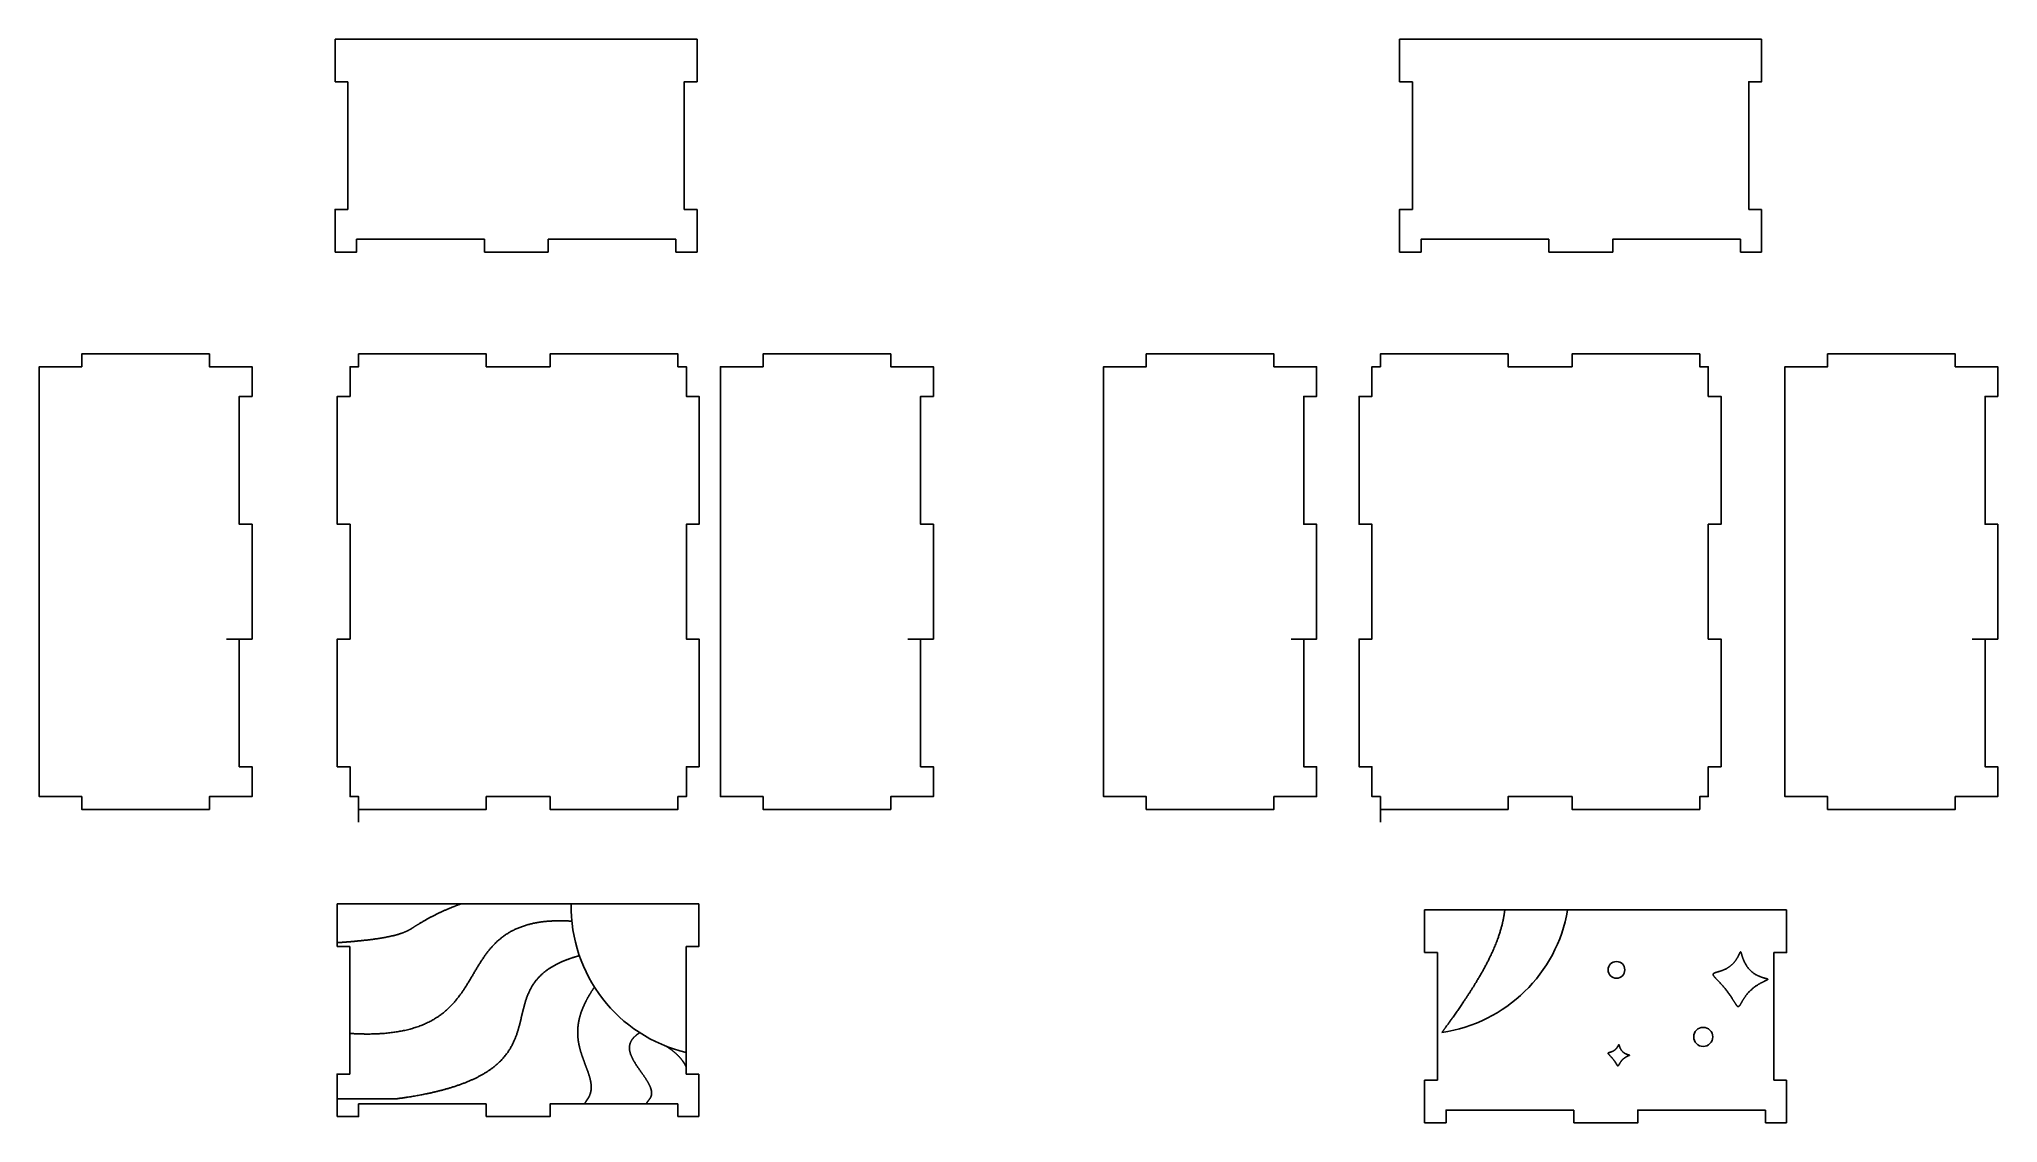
# Model space of a CAD drawing. Header units: millimetres. Extents: x -225 to 235, y -181 to 74.
import ezdxf

# ---------------------------------------------------------------- set-up
doc = ezdxf.new("R2010")
doc.units = ezdxf.units.MM
doc.layers.get('0').update_dxf_attribs({"linetype": 'CONTINUOUS'})

msp = doc.modelspace()

# ---------------------------------------------------------------- linework, layer by layer
for p, q in [((-155.49, 73.94), (-70.49, 73.94)), ((-155.49, 63.94), (-155.49, 73.94)), ((-155.49, 63.94), (-155.49, 73.94)), ((-155.49, 73.94), (-70.49, 73.94)), ((-155.49, 63.94), (-155.49, 73.94)), ((-155.49, 73.94), (-70.49, 73.94)), ((-155.49, 63.94), (-155.49, 73.94)), ((-155.49, 73.94), (-70.49, 73.94)), ((-70.49, 73.94), (-70.49, 63.94)), ((-70.49, 73.94), (-70.49, 63.94)), ((-70.49, 73.94), (-70.49, 63.94)), ((-70.49, 73.94), (-70.49, 63.94)), ((94.51, 63.94), (94.51, 73.94)), ((94.51, 63.94), (94.51, 73.94)), ((94.51, 63.94), (94.51, 73.94)), ((94.51, 63.94), (94.51, 73.94)), ((94.51, 73.94), (179.51, 73.94)), ((94.51, 73.94), (179.51, 73.94)), ((94.51, 73.94), (179.51, 73.94)), ((94.51, 73.94), (179.51, 73.94)), ((179.51, 73.94), (179.51, 63.94)), ((179.51, 73.94), (179.51, 63.94)), ((179.51, 73.94), (179.51, 63.94)), ((179.51, 73.94), (179.51, 63.94)), ((-152.49, 63.94), (-155.49, 63.94)), ((-152.49, 63.94), (-155.49, 63.94)), ((-152.49, 63.94), (-155.49, 63.94)), ((-152.49, 63.94), (-155.49, 63.94)), ((-152.49, 33.94), (-152.49, 63.94)), ((-152.49, 33.94), (-152.49, 63.94)), ((-152.49, 33.94), (-152.49, 63.94)), ((-152.49, 33.94), (-152.49, 63.94)), ((-73.49, 63.94), (-73.49, 33.94)), ((-73.49, 63.94), (-73.49, 33.94)), ((-73.49, 63.94), (-73.49, 33.94)), ((-73.49, 63.94), (-73.49, 33.94)), ((97.51, 63.94), (94.51, 63.94)), ((97.51, 63.94), (94.51, 63.94)), ((97.51, 63.94), (94.51, 63.94)), ((97.51, 63.94), (94.51, 63.94)), ((97.51, 33.94), (97.51, 63.94)), ((97.51, 33.94), (97.51, 63.94)), ((97.51, 33.94), (97.51, 63.94)), ((97.51, 33.94), (97.51, 63.94)), ((179.51, 63.94), (176.51, 63.94)), ((179.51, 63.94), (176.51, 63.94)), ((176.51, 63.94), (176.51, 33.94)), ((176.51, 63.94), (176.51, 33.94)), ((176.51, 63.94), (179.51, 63.94)), ((176.51, 63.94), (176.51, 33.94)), ((176.51, 63.94), (176.51, 33.94)), ((176.51, 63.94), (179.51, 63.94)), ((-155.49, 23.94), (-155.49, 33.94)), ((-155.49, 33.94), (-152.49, 33.94)), ((-155.49, 23.94), (-155.49, 33.94)), ((-155.49, 23.94), (-155.49, 33.94)), ((-155.49, 33.94), (-152.49, 33.94)), ((-155.49, 23.94), (-155.49, 33.94)), ((-155.49, 23.94), (-155.49, 33.94)), ((-155.49, 33.94), (-152.49, 33.94)), ((-155.49, 33.94), (-152.49, 33.94)), ((-155.49, 23.94), (-155.49, 33.94)), ((-73.49, 33.94), (-70.49, 33.94)), ((-73.49, 33.94), (-70.49, 33.94)), ((-73.49, 33.94), (-70.49, 33.94)), ((-73.49, 33.94), (-70.49, 33.94)), ((-70.49, 33.94), (-70.49, 23.94)), ((-70.49, 33.94), (-70.49, 23.94)), ((-70.49, 33.94), (-70.49, 23.94)), ((-70.49, 33.94), (-70.49, 23.94)), ((94.51, 33.94), (97.51, 33.94)), ((94.51, 33.94), (97.51, 33.94)), ((94.51, 33.94), (97.51, 33.94)), ((94.51, 33.94), (97.51, 33.94)), ((176.51, 33.94), (179.51, 33.94)), ((176.51, 33.94), (179.51, 33.94)), ((176.51, 33.94), (179.51, 33.94)), ((176.51, 33.94), (179.51, 33.94)), ((179.51, 33.94), (179.51, 23.94)), ((179.51, 33.94), (179.51, 23.94)), ((179.51, 33.94), (179.51, 23.94)), ((179.51, 33.94), (179.51, 23.94)), ((-150.45, 23.94), (-155.49, 23.94)), ((-150.45, 23.94), (-155.49, 23.94)), ((-150.45, 23.94), (-155.49, 23.94)), ((-150.45, 23.94), (-155.49, 23.94)), ((-150.45, 26.94), (-120.45, 26.94)), ((-150.45, 23.94), (-150.45, 26.94)), ((-150.45, 26.94), (-120.45, 26.94)), ((-150.45, 26.94), (-150.45, 23.94)), ((-150.45, 26.94), (-120.45, 26.94)), ((-150.45, 26.94), (-120.45, 26.94)), ((-120.45, 26.94), (-120.45, 23.94)), ((-120.45, 26.94), (-120.45, 23.94)), ((-120.45, 26.94), (-120.45, 23.94)), ((-120.45, 26.94), (-120.45, 23.94)), ((-105.45, 23.94), (-120.45, 23.94)), ((-105.45, 23.94), (-120.45, 23.94)), ((-105.45, 23.94), (-120.45, 23.94)), ((-105.45, 23.94), (-120.45, 23.94)), ((-105.45, 23.94), (-105.45, 26.94)), ((-105.45, 26.94), (-75.45, 26.94)), ((-105.45, 26.94), (-105.45, 23.94)), ((-105.45, 23.94), (-105.45, 26.94)), ((-105.45, 26.94), (-75.45, 26.94)), ((-105.45, 26.94), (-105.45, 23.94)), ((-105.45, 23.94), (-105.45, 26.94)), ((-105.45, 23.94), (-105.45, 26.94)), ((-105.45, 26.94), (-75.45, 26.94)), ((-105.45, 26.94), (-75.45, 26.94)), ((-105.45, 26.94), (-105.45, 23.94)), ((-105.45, 26.94), (-105.45, 23.94)), ((-75.45, 26.94), (-75.45, 23.94)), ((-75.45, 26.94), (-75.45, 23.94)), ((-75.45, 26.94), (-75.45, 23.94)), ((-75.45, 26.94), (-75.45, 23.94)), ((-70.49, 23.94), (-75.45, 23.94)), ((-70.49, 23.94), (-75.45, 23.94)), ((-70.49, 23.94), (-75.45, 23.94)), ((-70.49, 23.94), (-75.45, 23.94)), ((99.55, 23.94), (94.51, 23.94)), ((99.55, 23.94), (94.51, 23.94)), ((99.55, 23.94), (94.51, 23.94)), ((99.55, 23.94), (94.51, 23.94)), ((99.55, 26.94), (129.55, 26.94)), ((99.55, 26.94), (129.55, 26.94)), ((99.55, 26.94), (129.55, 26.94)), ((99.55, 26.94), (129.55, 26.94)), ((129.55, 26.94), (129.55, 23.94)), ((129.55, 26.94), (129.55, 23.94)), ((129.55, 26.94), (129.55, 23.94)), ((129.55, 26.94), (129.55, 23.94)), ((144.55, 23.94), (129.55, 23.94)), ((144.55, 23.94), (129.55, 23.94)), ((144.55, 23.94), (129.55, 23.94)), ((144.55, 23.94), (129.55, 23.94)), ((144.55, 26.94), (174.55, 26.94)), ((144.55, 26.94), (174.55, 26.94)), ((144.55, 26.94), (144.55, 23.94)), ((144.55, 26.94), (174.55, 26.94)), ((144.55, 23.94), (144.55, 26.94)), ((144.55, 26.94), (174.55, 26.94)), ((174.55, 26.94), (174.55, 23.94)), ((174.55, 26.94), (174.55, 23.94)), ((174.55, 26.94), (174.55, 23.94)), ((174.55, 26.94), (174.55, 23.94)), ((179.51, 23.94), (174.55, 23.94)), ((179.51, 23.94), (174.55, 23.94)), ((179.51, 23.94), (174.55, 23.94)), ((179.51, 23.94), (174.55, 23.94)), ((-215, -3), (-215, 0)), ((-215, -3), (-215, 0)), ((-215, 0), (-215, -3)), ((-215, -3), (-215, 0)), ((-175, -3), (-175, -10)), ((-175, -3), (-175, -10)), ((-175, -3), (-175, -10)), ((-175, -3), (-175, -10)), ((-65, -3), (-65, -104)), ((-65, -3), (-65, -104)), ((-55, -3), (-65, -3)), ((-55, -3), (-65, -3)), ((-55, 0), (-55, -3)), ((-55, -3), (-55, 0)), ((-25, 0), (-55, 0)), ((-25, 0), (-55, 0)), ((-25, -3), (-25, 0)), ((-25, -3), (-25, 0)), ((-25, -3), (-15, -3)), ((-25, -3), (-15, -3)), ((-15, -10), (-15, -3)), ((-15, -3), (-15, -10)), ((25, -3), (25, -104)), ((35, -3), (25, -3)), ((35, 0), (35, -3)), ((35, 0), (35, -3)), ((35, 0), (35, -3)), ((65, 0), (35, 0)), ((65, -3), (65, 0)), ((65, -3), (75, -3)), ((75, -3), (75, -10)), ((75, -3), (75, -10)), ((75, -3), (75, -10)), ((75, -10), (75, -3)), ((75, -3), (75, -10)), ((195, -3), (195, 0)), ((195, -3), (195, 0)), ((195, -3), (195, 0)), ((195, 0), (195, -3)), ((235, -3), (235, -10)), ((235, -10), (235, -3)), ((235, -3), (235, -10)), ((235, -3), (235, -10)), ((-15, -10), (-18, -10)), ((-18, -10), (-18, -40)), ((-18, -10), (-18, -40)), ((-15, -10), (-18, -10)), ((75, -10), (72, -10)), ((72, -10), (72, -40)), ((-18, -40), (-15, -40)), ((-18, -40), (-15, -40)), ((-15, -67), (-15, -40)), ((-15, -67), (-15, -40)), ((72, -40), (75, -40)), ((75, -67), (75, -40)), ((-178, -67), (-181, -67)), ((-178, -67), (-181, -67)), ((-178, -67), (-181, -67)), ((-178, -67), (-181, -67)), ((-178, -67), (-178, -97)), ((-178, -67), (-178, -97)), ((-178, -67), (-178, -97)), ((-178, -67), (-178, -97)), ((-18, -67), (-21, -67)), ((-18, -67), (-21, -67)), ((-18, -67), (-21, -67)), ((-18, -67), (-21, -67)), ((-18, -67), (-18, -97)), ((-18, -67), (-18, -97)), ((-18, -67), (-15, -67)), ((-18, -67), (-15, -67)), ((72, -67), (69, -67)), ((72, -67), (69, -67)), ((72, -67), (69, -67)), ((72, -67), (69, -67)), ((72, -67), (72, -97)), ((72, -67), (72, -97)), ((72, -67), (72, -97)), ((72, -67), (75, -67)), ((232, -67), (229, -67)), ((232, -67), (229, -67)), ((232, -67), (229, -67)), ((232, -67), (229, -67)), ((232, -67), (232, -97)), ((232, -67), (232, -97)), ((232, -67), (232, -97)), ((232, -67), (232, -97)), ((-18, -97), (-15, -97)), ((-18, -97), (-15, -97)), ((-15, -104), (-15, -97)), ((-15, -104), (-15, -97)), ((72, -97), (75, -97)), ((75, -104), (75, -97)), ((-65, -104), (-55, -104)), ((-65, -104), (-55, -104)), ((-55, -107), (-55, -104)), ((-55, -107), (-55, -104)), ((-25, -104), (-25, -107)), ((-25, -104), (-15, -104)), ((-25, -104), (-15, -104)), ((-25, -104), (-25, -107)), ((25, -104), (35, -104)), ((35, -107), (35, -104)), ((65, -104), (75, -104)), ((65, -104), (65, -107)), ((-150, -107), (-150, -110)), ((-150, -107), (-150, -110)), ((-150, -107), (-150, -110)), ((-150, -107), (-150, -110)), ((-55, -107), (-25, -107)), ((-55, -107), (-25, -107)), ((35, -107), (65, -107)), ((90, -107), (90, -110)), ((90, -107), (90, -110)), ((90, -107), (90, -110)), ((90, -107), (90, -110)), ((-155.05, -129.18), (-70.05, -129.18)), ((-155.05, -139.18), (-155.05, -129.18)), ((-155.05, -129.18), (-70.05, -129.18)), ((-155.05, -139.18), (-155.05, -129.18)), ((-155.05, -129.18), (-70.05, -129.18)), ((-155.05, -129.18), (-70.05, -129.18)), ((-70.05, -129.18), (-70.05, -139.18)), ((-70.05, -129.18), (-70.05, -139.18)), ((100.38, -130.63), (185.38, -130.63)), ((100.38, -130.63), (185.38, -130.63)), ((100.38, -140.63), (100.38, -130.63)), ((100.38, -140.63), (100.38, -130.63)), ((185.38, -130.63), (185.38, -140.63)), ((185.38, -130.63), (185.38, -140.63)), ((-152.05, -139.18), (-155.05, -139.18)), ((-152.05, -139.18), (-155.05, -139.18)), ((-152.05, -169.18), (-152.05, -139.18)), ((-152.05, -169.18), (-152.05, -139.18)), ((-73.05, -139.18), (-73.05, -169.18)), ((-73.05, -139.18), (-73.05, -169.18)), ((103.38, -140.63), (100.38, -140.63)), ((103.38, -140.63), (100.38, -140.63)), ((103.38, -170.63), (103.38, -140.63)), ((103.38, -170.63), (103.38, -140.63)), ((182.38, -140.63), (182.38, -170.63)), ((182.38, -140.63), (182.38, -170.63)), ((-155.05, -179.18), (-155.05, -169.18)), ((-155.05, -169.18), (-152.05, -169.18)), ((-155.05, -179.18), (-155.05, -169.18)), ((-155.05, -169.18), (-152.05, -169.18)), ((-73.05, -169.18), (-70.05, -169.18)), ((-73.05, -169.18), (-70.05, -169.18)), ((-70.05, -169.18), (-70.05, -179.18)), ((-70.05, -169.18), (-70.05, -179.18)), ((100.38, -180.63), (100.38, -170.63)), ((100.38, -170.63), (103.38, -170.63)), ((100.38, -170.63), (103.38, -170.63)), ((100.38, -180.63), (100.38, -170.63)), ((182.38, -170.63), (185.38, -170.63)), ((182.38, -170.63), (185.38, -170.63)), ((185.38, -170.63), (185.38, -180.63)), ((185.38, -170.63), (185.38, -180.63)), ((-150, -179.18), (-155.05, -179.18)), ((-150, -179.18), (-155.05, -179.18)), ((-155, -175), (-141.25, -175)), ((-155, -175), (-141.25, -175)), ((-150, -176.18), (-120, -176.18)), ((-150, -176.18), (-120, -176.18)), ((-120, -176.18), (-120, -179.18)), ((-120, -176.18), (-120, -179.18)), ((-105, -179.18), (-120, -179.18)), ((-105, -179.18), (-120, -179.18)), ((-105, -176.18), (-75, -176.18)), ((-105, -176.18), (-75, -176.18)), ((-75, -176.18), (-75, -179.18)), ((-75, -176.18), (-75, -179.18)), ((-70.05, -179.18), (-75, -179.18)), ((-70.05, -179.18), (-75, -179.18)), ((105.43, -180.63), (105.43, -177.63)), ((105.43, -177.63), (135.43, -177.63)), ((105.43, -177.63), (105.43, -180.63)), ((105.43, -177.63), (135.43, -177.63)), ((135.43, -177.63), (135.43, -180.63)), ((135.43, -177.63), (135.43, -180.63)), ((150.43, -177.63), (180.43, -177.63)), ((150.43, -177.63), (180.43, -177.63)), ((180.43, -177.63), (180.43, -180.63)), ((180.43, -177.63), (180.43, -180.63)), ((105.43, -180.63), (100.38, -180.63)), ((105.43, -180.63), (100.38, -180.63)), ((150.43, -180.63), (135.43, -180.63)), ((150.43, -180.63), (135.43, -180.63)), ((185.38, -180.63), (180.43, -180.63)), ((185.38, -180.63), (180.43, -180.63))]:
    msp.add_line(p, q)
for points in [[(-70.49, 63.94), (-73.49, 63.94)], [(-73.49, 63.94), (-70.49, 63.94)], [(-70.49, 63.94), (-73.49, 63.94)], [(-73.49, 63.94), (-70.49, 63.94)], [(176.51, 63.94), (179.51, 63.94)], [(179.51, 63.94), (176.51, 63.94)], [(-155.49, 23.94), (-155.49, 33.94)], [(94.51, 23.94), (94.51, 33.94)], [(94.51, 23.94), (94.51, 33.94)], [(94.51, 23.94), (94.51, 33.94)], [(94.51, 23.94), (94.51, 33.94)], [(-150.45, 26.94), (-150.45, 23.94)], [(-150.45, 26.94), (-150.45, 23.94)], [(-150.45, 26.94), (-150.45, 23.94)], [(99.55, 23.94), (99.55, 26.94)], [(99.55, 26.94), (99.55, 23.94)], [(99.55, 23.94), (99.55, 26.94)], [(99.55, 23.94), (99.55, 26.94)], [(144.55, 26.94), (144.55, 23.94)], [(144.55, 23.94), (144.55, 26.94)], [(144.55, 23.94), (144.55, 26.94)], [(-185, 0), (-215, 0), (-215, -3), (-225, -3), (-225, -104), (-215, -104), (-215, -107), (-185, -107), (-185, -104), (-175, -104), (-175, -97), (-178, -97), (-178, -67), (-175, -67), (-175, -40), (-178, -40), (-178, -10), (-175, -10), (-175, -3), (-185, -3)], [(-225, -3), (-225, -104), (-215, -104), (-215, -107), (-185, -107), (-185, -104), (-175, -104), (-175, -97), (-178, -97), (-178, -67), (-175, -67), (-175, -40), (-178, -40), (-178, -10), (-175, -10), (-175, -3), (-185, -3), (-185, 0), (-215, 0), (-215, -3)], [(-178, -10), (-178, -40), (-175, -40), (-175, -67), (-178, -67), (-178, -97), (-175, -97), (-175, -104), (-185, -104), (-185, -107), (-215, -107), (-215, -104), (-225, -104), (-225, -3), (-215, -3), (-215, 0), (-185, 0), (-185, -3), (-175, -3), (-175, -10)], [(-185, -104), (-185, -107), (-215, -107), (-215, -104), (-225, -104), (-225, -3), (-215, -3), (-215, 0), (-185, 0), (-185, -3), (-175, -3), (-175, -10), (-178, -10), (-178, -40), (-175, -40), (-175, -67), (-178, -67), (-178, -97), (-175, -97), (-175, -104)], [(-155, -10), (-152, -10), (-152, -3), (-150, -3), (-150, 0), (-120, 0), (-120, -3), (-105, -3), (-105, 0), (-75, 0), (-75, -3), (-73, -3), (-73, -10), (-70, -10), (-70, -40), (-73, -40), (-73, -67), (-70, -67), (-70, -97), (-73, -97), (-73, -104), (-75, -104), (-75, -107), (-105, -107), (-105, -104), (-120, -104), (-120, -107), (-150, -107), (-150, -104), (-152, -104), (-152, -97), (-155, -97), (-155, -67), (-152, -67), (-152, -40), (-155, -40)], [(-150, -107), (-150, -104), (-152, -104), (-152, -97), (-155, -97), (-155, -67), (-152, -67), (-152, -40), (-155, -40), (-155, -10), (-152, -10), (-152, -3), (-150, -3), (-150, 0), (-140, 0), (-150, 0), (-120, 0), (-120, -3), (-105, -3), (-105, 0), (-75, 0), (-75, -3), (-73, -3), (-73, -10), (-70, -10), (-70, -40), (-73, -40), (-73, -67), (-70, -67), (-70, -97), (-73, -97), (-73, -104), (-75, -104), (-75, -107), (-105, -107), (-105, -104), (-120, -104), (-120, -107)], [(-70, -67), (-70, -97), (-73, -97), (-73, -104), (-75, -104), (-75, -107), (-105, -107), (-105, -104), (-120, -104), (-120, -107), (-150, -107), (-150, -104), (-152, -104), (-152, -97), (-155, -97), (-155, -67), (-152, -67), (-152, -40), (-155, -40), (-155, -10), (-152, -10), (-152, -3), (-150, -3), (-150, 0), (-140, 0), (-150, 0), (-120, 0), (-120, -3), (-105, -3), (-105, 0), (-75, 0), (-75, -3), (-73, -3), (-73, -10), (-70, -10), (-70, -40), (-73, -40), (-73, -67)], [(-105, -107), (-75, -107), (-75, -104), (-73, -104), (-73, -97), (-70, -97), (-70, -67), (-73, -67), (-73, -40), (-70, -40), (-70, -10), (-73, -10), (-73, -3), (-75, -3), (-75, 0), (-105, 0), (-105, -3), (-120, -3), (-120, 0), (-150, 0), (-140, 0), (-150, 0), (-150, -3), (-152, -3), (-152, -10), (-155, -10), (-155, -40), (-152, -40), (-152, -67), (-155, -67), (-155, -97), (-152, -97), (-152, -104), (-150, -104), (-150, -107), (-120, -107), (-120, -104), (-105, -104)], [(-150, 0), (-140, 0)], [(135, 0), (165, 0), (165, -3), (167, -3), (167, -10), (170, -10), (170, -40), (167, -40), (167, -67), (170, -67), (170, -97), (167, -97), (167, -104), (165, -104), (165, -107), (135, -107), (135, -104), (120, -104), (120, -107), (90, -107), (90, -104), (88, -104), (88, -97), (85, -97), (85, -67), (88, -67), (88, -40), (85, -40), (85, -10), (88, -10), (88, -3), (90, -3), (90, 0), (120, 0), (120, -3), (135, -3)], [(90, 0), (120, 0), (120, -3), (135, -3), (135, 0), (165, 0), (165, -3), (167, -3), (167, -10), (170, -10), (170, -40), (167, -40), (167, -67), (170, -67), (170, -97), (167, -97), (167, -104), (165, -104), (165, -107), (135, -107), (135, -104), (120, -104), (120, -107), (90, -107), (90, -104), (88, -104), (88, -97), (85, -97), (85, -67), (88, -67), (88, -40), (85, -40), (85, -10), (88, -10), (88, -3), (90, -3)], [(167, -10), (167, -3), (165, -3), (165, 0), (135, 0), (135, -3), (120, -3), (120, 0), (90, 0), (100, 0), (90, 0), (90, -3), (88, -3), (88, -10), (85, -10), (85, -40), (88, -40), (88, -67), (85, -67), (85, -97), (88, -97), (88, -104), (90, -104), (90, -107), (120, -107), (120, -104), (135, -104), (135, -107), (165, -107), (165, -104), (167, -104), (167, -97), (170, -97), (170, -67), (167, -67), (167, -40), (170, -40), (170, -10)], [(120, -3), (135, -3), (135, 0), (165, 0), (165, -3), (167, -3), (167, -10), (170, -10), (170, -40), (167, -40), (167, -67), (170, -67), (170, -97), (167, -97), (167, -104), (165, -104), (165, -107), (135, -107), (135, -104), (120, -104), (120, -107), (90, -107), (90, -104), (88, -104), (88, -97), (85, -97), (85, -67), (88, -67), (88, -40), (85, -40), (85, -10), (88, -10), (88, -3), (90, -3), (90, 0), (100, 0), (90, 0), (120, 0)], [(90, 0), (100, 0)], [(90, 0), (100, 0)], [(-25, -3), (-15, -3), (-15, -10), (-18, -10), (-18, -40), (-15, -40), (-15, -67), (-18, -67), (-18, -97), (-15, -97), (-15, -104), (-25, -104), (-25, -107), (-55, -107), (-55, -104), (-65, -104), (-65, -3), (-55, -3), (-55, 0), (-25, 0)], [(-15, -67), (-15, -40), (-18, -40), (-18, -10), (-15, -10), (-15, -3), (-25, -3), (-25, 0), (-55, 0), (-55, -3), (-65, -3), (-65, -104), (-55, -104), (-55, -107), (-25, -107), (-25, -104), (-15, -104), (-15, -97), (-18, -97), (-18, -67)], [(-55, 0), (-55, -3)], [(-55, 0), (-55, -3)], [(-15, -3), (-15, -10)], [(-15, -3), (-15, -10)], [(75, -104), (75, -97), (72, -97), (72, -67), (75, -67), (75, -40), (72, -40), (72, -10), (75, -10), (75, -3), (65, -3), (65, 0), (35, 0), (35, -3), (25, -3), (25, -104), (35, -104), (35, -107), (65, -107), (65, -104)], [(65, -3), (65, 0), (35, 0), (35, -3), (25, -3), (25, -104), (35, -104), (35, -107), (65, -107), (65, -104), (75, -104), (75, -97), (72, -97), (72, -67), (75, -67), (75, -40), (72, -40), (72, -10), (75, -10), (75, -3)], [(65, -3), (65, 0), (35, 0), (35, -3), (25, -3), (25, -104), (35, -104), (35, -107), (65, -107), (65, -104), (75, -104), (75, -97), (72, -97), (72, -67), (75, -67), (75, -40), (72, -40), (72, -10), (75, -10), (75, -3)], [(35, 0), (35, -3)], [(232, -67), (235, -67), (235, -40), (232, -40), (232, -10), (235, -10), (235, -3), (225, -3), (225, 0), (195, 0), (195, -3), (185, -3), (185, -104), (195, -104), (195, -107), (225, -107), (225, -104), (235, -104), (235, -97), (232, -97)], [(235, -104), (235, -97), (232, -97), (232, -67), (235, -67), (235, -40), (232, -40), (232, -10), (235, -10), (235, -3), (225, -3), (225, 0), (195, 0), (195, -3), (185, -3), (185, -104), (195, -104), (195, -107), (225, -107), (225, -104)], [(232, -67), (235, -67), (235, -40), (232, -40), (232, -10), (235, -10), (235, -3), (225, -3), (225, 0), (195, 0), (195, -3), (185, -3), (185, -104), (195, -104), (195, -107), (225, -107), (225, -104), (235, -104), (235, -97), (232, -97)], [(232, -97), (235, -97), (235, -104), (225, -104), (225, -107), (195, -107), (195, -104), (185, -104), (185, -3), (195, -3), (195, 0), (225, 0), (225, -3), (235, -3), (235, -10), (232, -10), (232, -40), (235, -40), (235, -67), (232, -67)], [(-18, -67), (-18, -97)], [(-18, -67), (-18, -97)], [(72, -67), (72, -97)], [(-73.05, -139.18), (-70.05, -139.18)], [(-73.05, -139.18), (-70.05, -139.18)], [(182.38, -140.63), (185.38, -140.63)], [(182.38, -140.63), (185.38, -140.63)], [(-155.05, -179.18), (-155.05, -169.18)], [(100.38, -180.63), (100.38, -170.63)], [(-150, -176.18), (-150, -179.18)], [(-150, -179.18), (-150, -176.18)], [(-105, -176.18), (-105, -179.18)], [(-105, -179.18), (-105, -176.18)], [(105.43, -180.63), (105.43, -177.63)], [(150.43, -177.63), (150.43, -180.63)], [(150.43, -180.63), (150.43, -177.63)]]:
    msp.add_lwpolyline(points, close=True)
for centre, radius in [((145.44, -144.7), 1.96), ((165.81, -160.44), 2.24)]:
    msp.add_circle(centre, radius)
for centre, start, end in [((-65, -130), 178.6669, 256.7199), ((-65, -130), 178.6669, 256.7199), ((99.44, -124.7), 278.2055, 350.2486)]:
    msp.add_arc(centre, 35.03, start, end)
for points, knots in [([(-99.88, -133.26), (-100.96, -133.19), (-103.06, -133.11), (-106.01, -133.2), (-109.56, -133.7), (-113.34, -135), (-116.49, -136.95), (-119.06, -139.49), (-121.2, -142.51), (-123.1, -145.8), (-125.05, -149.14), (-127.28, -152.28), (-130.04, -155.01), (-133.48, -157.19), (-137.65, -158.75), (-142.17, -159.58), (-146.18, -159.82), (-149.31, -159.78), (-151.32, -159.67), (-152.05, -159.63)], [0, 0, 0, 0, 0, 0, 0.0666667, 0.1333333, 0.2, 0.2666667, 0.3333333, 0.4, 0.4666667, 0.5333333, 0.6, 0.6666667, 0.7333333, 0.8, 0.8666667, 0.9333333, 0.9705958, 0.9705958, 0.9705958, 0.9705958, 0.9705958, 0.9705958]), ([(-99.88, -133.26), (-100.96, -133.19), (-103.06, -133.11), (-106.01, -133.2), (-109.56, -133.7), (-113.34, -135), (-116.49, -136.95), (-119.06, -139.49), (-121.2, -142.51), (-123.1, -145.8), (-125.05, -149.14), (-127.28, -152.28), (-130.04, -155.01), (-133.48, -157.19), (-137.65, -158.75), (-142.17, -159.58), (-146.18, -159.82), (-149.31, -159.78), (-151.32, -159.67), (-152.05, -159.63)], [0, 0, 0, 0, 0, 0, 0.0666667, 0.1333333, 0.2, 0.2666667, 0.3333333, 0.4, 0.4666667, 0.5333333, 0.6, 0.6666667, 0.7333333, 0.8, 0.8666667, 0.9333333, 0.9705958, 0.9705958, 0.9705958, 0.9705958, 0.9705958, 0.9705958]), ([(-137.55, -135), (-136.96, -134.61), (-135.76, -133.85), (-133.93, -132.76), (-131.64, -131.54), (-129.25, -130.46), (-127.47, -129.75), (-126.34, -129.34), (-125.89, -129.18)], [0, 0, 0, 0, 0, 0, 0.1, 0.2, 0.3, 0.3648971, 0.3648971, 0.3648971, 0.3648971, 0.3648971, 0.3648971]), ([(-77.74, -162.63), (-77.46, -162.81), (-76.92, -163.18), (-76.14, -163.74), (-75.21, -164.53), (-74.28, -165.51), (-73.68, -166.32), (-73.32, -166.93), (-73.12, -167.32), (-73.05, -167.47)], [0, 0, 0, 0, 0, 0, 0.1, 0.2, 0.3, 0.4, 0.4624978, 0.4624978, 0.4624978, 0.4624978, 0.4624978, 0.4624978]), ([(-77.74, -162.63), (-77.46, -162.81), (-76.92, -163.18), (-76.14, -163.74), (-75.21, -164.53), (-74.28, -165.51), (-73.68, -166.32), (-73.32, -166.93), (-73.12, -167.32), (-73.05, -167.47)], [0, 0, 0, 0, 0, 0, 0.1, 0.2, 0.3, 0.4, 0.4624978, 0.4624978, 0.4624978, 0.4624978, 0.4624978, 0.4624978]), ([(-96.17, -175), (-96.3, -175.2), (-96.46, -175.43), (-96.61, -175.67), (-96.77, -175.91), (-96.92, -176.14), (-96.95, -176.18)], [0, 0, 0, 0, 0, 0, 0.2, 0.2410923, 0.2410923, 0.2410923, 0.2410923, 0.2410923, 0.2410923]), ([(-96.17, -175), (-96.3, -175.2), (-96.46, -175.43), (-96.61, -175.67), (-96.77, -175.91), (-96.92, -176.14), (-96.95, -176.18)], [0, 0, 0, 0, 0, 0, 0.2, 0.2410923, 0.2410923, 0.2410923, 0.2410923, 0.2410923, 0.2410923]), ([(-81.62, -175), (-81.77, -175.2), (-81.94, -175.43), (-82.12, -175.67), (-82.29, -175.91), (-82.46, -176.15), (-82.49, -176.18)], [0, 0, 0, 0, 0, 0, 0.2, 0.2399033, 0.2399033, 0.2399033, 0.2399033, 0.2399033, 0.2399033]), ([(-81.62, -175), (-81.77, -175.2), (-81.94, -175.43), (-82.12, -175.67), (-82.29, -175.91), (-82.46, -176.15), (-82.49, -176.18)], [0, 0, 0, 0, 0, 0, 0.2, 0.2399033, 0.2399033, 0.2399033, 0.2399033, 0.2399033, 0.2399033])]:
    msp.add_open_spline(points, degree=5, knots=knots)
for points in [[(119.21, -130.63), (119.07, -131.83), (118.64, -134.21), (117.62, -137.73), (115.59, -142.37), (112.3, -148.08), (109.31, -152.61), (106.92, -156), (105.28, -158.25), (104.44, -159.37)], [(-137.55, -135), (-137.98, -135.27), (-138.92, -135.77), (-140.56, -136.4), (-143.16, -137.03), (-146.85, -137.59), (-150.02, -137.92), (-152.48, -138.13), (-154.15, -138.25), (-155, -138.31)], [(-137.55, -135), (-137.98, -135.27), (-138.92, -135.77), (-140.56, -136.4), (-143.16, -137.03), (-146.85, -137.59), (-150.02, -137.92), (-152.48, -138.13), (-154.15, -138.25), (-155, -138.31)], [(-98.13, -141.37), (-98.98, -141.6), (-100.6, -142.08), (-102.82, -142.92), (-105.35, -144.26), (-107.79, -146.3), (-109.53, -148.71), (-110.69, -151.44), (-111.45, -154.41), (-112.11, -157.51), (-112.99, -160.59), (-114.38, -163.54), (-116.52, -166.26), (-119.53, -168.68), (-123.49, -170.77), (-128.39, -172.54), (-133.07, -173.69), (-137, -174.4), (-139.8, -174.81), (-141.25, -175)], [(-98.13, -141.37), (-98.98, -141.6), (-100.6, -142.08), (-102.82, -142.92), (-105.35, -144.26), (-107.79, -146.3), (-109.53, -148.71), (-110.69, -151.44), (-111.45, -154.41), (-112.11, -157.51), (-112.99, -160.59), (-114.38, -163.54), (-116.52, -166.26), (-119.53, -168.68), (-123.49, -170.77), (-128.39, -172.54), (-133.07, -173.69), (-137, -174.4), (-139.8, -174.81), (-141.25, -175)], [(174.59, -140.48), (174.56, -140.47), (174.5, -140.51), (174.38, -140.72), (174.16, -141.26), (173.67, -142.18), (172.95, -143.16), (172, -144.01), (170.92, -144.62), (169.83, -145.02), (168.89, -145.26), (168.25, -145.45), (168.02, -145.71), (168.22, -146.13), (168.79, -146.75), (169.62, -147.58), (170.57, -148.61), (171.5, -149.76), (172.32, -150.93), (172.98, -152), (173.49, -152.84), (173.86, -153.33), (174.16, -153.4), (174.45, -153.03), (174.83, -152.31), (175.38, -151.35), (176.13, -150.3), (177.11, -149.28), (178.24, -148.41), (179.37, -147.74), (180.34, -147.28), (180.97, -147.01), (181.13, -146.87), (180.77, -146.77), (179.99, -146.59), (178.93, -146.24), (177.77, -145.64), (176.71, -144.75), (175.86, -143.64), (175.27, -142.45), (174.91, -141.38), (174.76, -140.78), (174.68, -140.54), (174.62, -140.48), (174.59, -140.48)], [(-94.59, -148.75), (-94.88, -149.16), (-95.43, -150), (-96.18, -151.23), (-97.03, -152.85), (-97.82, -154.82), (-98.33, -156.74), (-98.57, -158.62), (-98.55, -160.44), (-98.29, -162.22), (-97.83, -163.97), (-97.23, -165.69), (-96.58, -167.38), (-95.95, -169.04), (-95.47, -170.66), (-95.25, -172.21), (-95.38, -173.38), (-95.69, -174.21), (-95.99, -174.74), (-96.17, -175)], [(-94.59, -148.75), (-94.88, -149.16), (-95.43, -150), (-96.18, -151.23), (-97.03, -152.85), (-97.82, -154.82), (-98.33, -156.74), (-98.57, -158.62), (-98.55, -160.44), (-98.29, -162.22), (-97.83, -163.97), (-97.23, -165.69), (-96.58, -167.38), (-95.95, -169.04), (-95.47, -170.66), (-95.25, -172.21), (-95.38, -173.38), (-95.69, -174.21), (-95.99, -174.74), (-96.17, -175)], [(-83.95, -159.46), (-84.2, -159.62), (-84.66, -159.93), (-85.27, -160.43), (-85.88, -161.13), (-86.32, -162.08), (-86.45, -163.11), (-86.26, -164.2), (-85.79, -165.35), (-85.11, -166.55), (-84.29, -167.77), (-83.42, -168.98), (-82.58, -170.17), (-81.87, -171.31), (-81.36, -172.38), (-81.11, -173.36), (-81.15, -174.07), (-81.32, -174.55), (-81.51, -174.85), (-81.62, -175)], [(-83.95, -159.46), (-84.2, -159.62), (-84.66, -159.93), (-85.27, -160.43), (-85.88, -161.13), (-86.32, -162.08), (-86.45, -163.11), (-86.26, -164.2), (-85.79, -165.35), (-85.11, -166.55), (-84.29, -167.77), (-83.42, -168.98), (-82.58, -170.17), (-81.87, -171.31), (-81.36, -172.38), (-81.11, -173.36), (-81.15, -174.07), (-81.32, -174.55), (-81.51, -174.85), (-81.62, -175)], [(146, -162.23), (145.98, -162.23), (145.96, -162.24), (145.92, -162.32), (145.83, -162.53), (145.65, -162.88), (145.37, -163.26), (145, -163.59), (144.58, -163.84), (144.15, -163.99), (143.79, -164.09), (143.53, -164.17), (143.44, -164.27), (143.51, -164.43), (143.73, -164.66), (144.05, -164.99), (144.41, -165.38), (144.78, -165.83), (145.1, -166.29), (145.36, -166.71), (145.56, -167.04), (145.71, -167.24), (145.82, -167.27), (145.94, -167.13), (146.09, -166.85), (146.3, -166.48), (146.59, -166.06), (146.97, -165.67), (147.41, -165.32), (147.85, -165.06), (148.23, -164.88), (148.48, -164.78), (148.54, -164.72), (148.41, -164.68), (148.1, -164.62), (147.69, -164.48), (147.24, -164.24), (146.82, -163.9), (146.49, -163.47), (146.26, -163.01), (146.12, -162.59), (146.06, -162.35), (146.03, -162.26), (146.01, -162.23), (146, -162.23)]]:
    msp.add_open_spline(points, degree=5)

doc.saveas('drawing.dxf')
